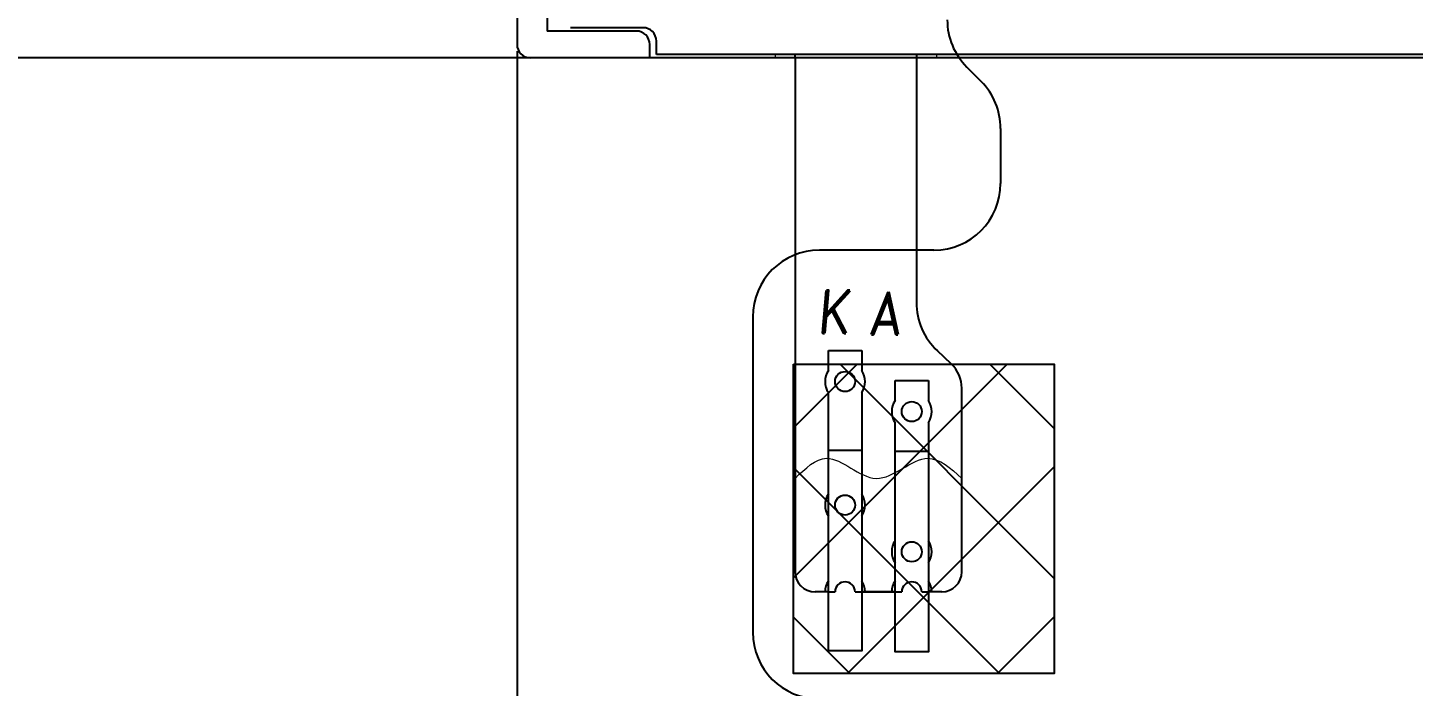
# Model space of a CAD drawing. Header units: millimetres. Extents: x 818 to 1306, y 1648 to 2013.
# Drawn here: x 931.68 to 952.45, y 1829.64 to 1839.51 of the extents above; entities that cross this region are included whole.
import ezdxf

# ---------------------------------------------------------------- set-up
doc = ezdxf.new("R2010")
doc.units = ezdxf.units.MM
doc.layers.add('3-LCD', color=4, linetype='Continuous')
doc.layers.add('FPC', color=30, linetype='Continuous')
doc.layers.add('尺寸线 DIM', color=3, linetype='Continuous', lineweight=15)
doc.styles.add('仿宋', font='')
doc.styles.add('标准', font='romand.shx', dxfattribs={"width": 0.9, "oblique": 5})
doc.styles.get('仿宋').set_extended_font_data('仿宋_GB2312')
doc.dimstyles.new('_A1.5-公差0.15', dxfattribs={"dimtxt": 1.5, "dimasz": 1.5, "dimexe": 0.5, "dimexo": 0.1, "dimgap": 0.5, "dimtad": 0, "dimdsep": 46, "dimtxsty": '仿宋', "dimcen": 1.5, "dimclrd": 7, "dimclre": 7, "dimclrt": 7, "dimadec": 0, "dimazin": 2, "dimtol": 1, "dimtp": 0.15, "dimtm": 0.15, "dimtfac": 0.6, "dimtmove": 0, "dimatfit": 3, "dimfxl": 1, "dimtolj": 1, "dimarcsym": 0})
doc.dimstyles.new('_A1.5-公差0.5', dxfattribs={"dimtxt": 1.5, "dimasz": 1.5, "dimexe": 0.5, "dimexo": 0.1, "dimgap": 0.5, "dimtad": 0, "dimdsep": 46, "dimtxsty": '仿宋', "dimcen": 1.5, "dimclrd": 7, "dimclre": 7, "dimclrt": 7, "dimadec": 0, "dimazin": 2, "dimtol": 1, "dimtp": 0.5, "dimtm": 0.5, "dimtfac": 0.6, "dimtmove": 0, "dimatfit": 3, "dimfxl": 1, "dimtolj": 1, "dimarcsym": 0})

# ---------------------------------------------------------------- blocks, each defined once
blk = doc.blocks.new('*D268')
at = {"color": 7, "lineweight": -2, "transparency": 16777216}
for p, q in [((939.393, 1908.489), (912.796, 1908.489)), ((913.296, 1906.989), (913.296, 1883)), ((913.296, 1840.559), (913.296, 1867.414)), ((939.794, 1839.059), (912.796, 1839.059))]:
    blk.add_line(p, q, dxfattribs=at)
at = {"color": 7, "transparency": 16777216}
for points in [[(913.046, 1906.989), (913.546, 1906.989), (913.296, 1908.489)], [(913.046, 1840.559), (913.546, 1840.559), (913.296, 1839.059)]]:
    blk.add_solid(points, dxfattribs=at)
at = {"layer": 'Defpoints', "color": 0, "transparency": 16777216}
for p in [(939.493, 1908.489), (913.296, 1839.059), (939.894, 1839.059)]:
    blk.add_point(p, dxfattribs=at)
at = {"color": 7, "transparency": 16777216, "insert": (913.296, 1875.207), "char_height": 1.5, "attachment_point": 5, "rotation": 90, "style": '仿宋'}
blk.add_mtext('\\A1;69.43{\\H0.9;±0.15}(BL)', dxfattribs=at)
blk = doc.blocks.new('*D283')
at = {"layer": '3-LCD', "color": 7, "lineweight": -2, "transparency": 16777216}
for p, q in [((939.115, 1839.059), (917.427, 1839.059)), ((917.927, 1837.559), (917.927, 1812.487)), ((917.927, 1780.559), (917.927, 1805.63)), ((948.555, 1779.059), (917.427, 1779.059))]:
    blk.add_line(p, q, dxfattribs=at)
at = {"layer": '3-LCD', "color": 7, "transparency": 16777216}
for points in [[(917.677, 1837.559), (918.177, 1837.559), (917.927, 1839.059)], [(917.677, 1780.559), (918.177, 1780.559), (917.927, 1779.059)]]:
    blk.add_solid(points, dxfattribs=at)
at = {"layer": 'Defpoints', "color": 0, "transparency": 16777216}
for p in [(939.215, 1839.059), (917.927, 1779.059), (948.655, 1779.059)]:
    blk.add_point(p, dxfattribs=at)
at = {"layer": '3-LCD', "color": 7, "transparency": 16777216, "insert": (917.927, 1809.059), "char_height": 1.5, "attachment_point": 5, "rotation": 90, "style": '仿宋'}
blk.add_mtext('\\A1;60{\\H0.9;±0.5}', dxfattribs=at)
blk = doc.blocks.new('*D316')
at = {"layer": '3-LCD', "color": 7, "lineweight": -2, "transparency": 16777216}
for p, q in [((939.015, 1839.159), (939.015, 1762.892)), ((948.455, 1779.159), (948.455, 1762.892)), ((939.015, 1763.392), (936.622, 1763.392)), ((946.955, 1763.392), (940.515, 1763.392))]:
    blk.add_line(p, q, dxfattribs=at)
at = {"layer": '3-LCD', "color": 7, "transparency": 16777216}
for points in [[(940.515, 1763.642), (940.515, 1763.142), (939.015, 1763.392)], [(946.955, 1763.642), (946.955, 1763.142), (948.455, 1763.392)]]:
    blk.add_solid(points, dxfattribs=at)
at = {"layer": 'Defpoints', "color": 0, "transparency": 16777216}
for p in [(939.015, 1839.259), (948.455, 1779.259), (948.455, 1763.392)]:
    blk.add_point(p, dxfattribs=at)
at = {"layer": '3-LCD', "color": 7, "transparency": 16777216, "insert": (932.122, 1763.392), "char_height": 1.5, "attachment_point": 5, "style": '仿宋'}
blk.add_mtext('\\A1;9.44{\\H0.9;±0.5}', dxfattribs=at)

msp = doc.modelspace()

# ---------------------------------------------------------------- hatches: boundary and pattern name
h = msp.add_hatch()
h.set_pattern_fill('ANSI37', color=2, scale=0.5, style=0)
h.set_pattern_definition([(45, (-1048.508, 1269.7068), (-1.122532, 1.122532), []), (135, (-1048.508, 1269.7068), (-1.122532, -1.122532), [])])
h.paths.add_polyline_path([(943.161, 1834.47), (947.068, 1834.47), (947.068, 1829.835), (943.161, 1829.835)])

# ---------------------------------------------------------------- linework, layer by layer
at = {"color": 7}
for p, q in [((939.015, 1908.289), (939.015, 1839.259)), ((939.465, 1840.464), (939.465, 1839.459)), ((940.804, 1839.459), (939.465, 1839.459)), ((963.195, 1839.059), (939.215, 1839.059))]:
    msp.add_line(p, q, dxfattribs=at)
at = {"color": 5}
for p, q in [((940.904, 1839.509), (939.815, 1839.509)), ((941.104, 1839.109), (941.104, 1839.309)), ((961.306, 1839.109), (941.104, 1839.109))]:
    msp.add_line(p, q, dxfattribs=at)
at = {"color": 1}
msp.add_line((941.004, 1839.059), (941.004, 1839.259), dxfattribs=at)
at = {"color": 3}
msp.add_line((939.822, 1839.059), (933.879, 1839.059), dxfattribs=at)
at = {"color": 32}
for p, q in [((943.183, 1839.059), (943.183, 1835.008)), ((943.183, 1839.059), (943.183, 1831.359)), ((945.003, 1839.059), (945.003, 1835.396)), ((945.526, 1834.472), (945.318, 1834.668)), ((945.683, 1831.359), (945.683, 1834.108)), ((943.683, 1831.059), (943.483, 1831.059)), ((943.683, 1831.059), (943.483, 1831.059)), ((943.683, 1831.059), (943.483, 1831.059)), ((943.683, 1831.059), (943.783, 1831.059)), ((944.083, 1831.059), (944.183, 1831.059)), ((944.183, 1831.059), (944.783, 1831.059)), ((944.183, 1831.059), (944.783, 1831.059)), ((944.683, 1831.059), (944.183, 1831.059)), ((944.683, 1831.059), (944.783, 1831.059)), ((945.083, 1831.059), (945.183, 1831.059)), ((945.383, 1831.059), (945.183, 1831.059))]:
    msp.add_line(p, q, dxfattribs=at)
at = {"color": 2}
msp.add_lwpolyline([(943.161, 1834.47), (947.068, 1834.47), (947.068, 1829.835), (943.161, 1829.835)], close=True, dxfattribs=at)
for points in [[(943.683, 1833.179), (944.183, 1833.179), (944.183, 1830.174), (943.683, 1830.174)], [(944.683, 1833.168), (945.183, 1833.168), (945.183, 1830.163), (944.683, 1830.163)]]:
    msp.add_lwpolyline(points, close=True)
at = {"color": 5}
msp.add_arc((940.904, 1839.309), 0.2, 360, 90, dxfattribs=at)
at = {"color": 1}
msp.add_arc((940.804, 1839.259), 0.2, 0, 90, dxfattribs=at)
at = {"color": 7}
msp.add_arc((939.215, 1839.259), 0.2, 180, 270, dxfattribs=at)
at = {"color": 32}
for centre, radius, start, end in [((942.683, 1839.059), 0.5, 0, 5.7392), ((945.503, 1839.059), 0.5, 174.2608, 180), ((946.003, 1835.396), 1, 180, 226.7322), ((945.183, 1834.108), 0.5, 0, 46.7322), ((943.483, 1831.359), 0.3, 180, 270), ((943.933, 1831.059), 0.15, 0, 180), ((944.933, 1831.059), 0.15, 0, 180), ((945.383, 1831.359), 0.3, 270, 0)]:
    msp.add_arc(centre, radius, start, end, dxfattribs=at)
at = {"layer": 'FPC', "color": 30, "lineweight": -3}
for p, q in [((945.972, 1838.705), (945.758, 1838.92)), ((946.265, 1837.998), (946.265, 1837.178)), ((945.265, 1836.178), (943.549, 1836.178)), ((942.549, 1835.178), (942.549, 1830.455))]:
    msp.add_line(p, q, dxfattribs=at)
at = {"layer": 'FPC'}
for p, q in [((943.683, 1834.375), (943.683, 1834.675)), ((943.683, 1834.675), (944.183, 1834.675)), ((944.183, 1834.675), (944.183, 1834.375)), ((944.683, 1833.925), (944.683, 1834.225)), ((944.683, 1834.225), (945.183, 1834.225)), ((945.183, 1834.225), (945.183, 1833.925)), ((943.683, 1832.525), (943.683, 1834.043)), ((944.183, 1834.043), (944.183, 1832.525)), ((944.683, 1831.825), (944.683, 1833.593)), ((945.183, 1833.593), (945.183, 1831.825)), ((944.183, 1832.193), (944.183, 1831.225)), ((944.083, 1831.059), (944.183, 1831.059)), ((944.183, 1831.059), (944.783, 1831.059)), ((944.183, 1831.059), (944.783, 1831.059)), ((944.683, 1831.059), (944.183, 1831.059)), ((944.683, 1831.059), (944.783, 1831.059)), ((945.083, 1831.059), (945.183, 1831.059)), ((945.383, 1831.059), (945.183, 1831.059))]:
    msp.add_line(p, q, dxfattribs=at)
for points in [[(943.683, 1831.225), (943.683, 1832.193)], [(944.683, 1831.225), (944.683, 1831.493)], [(945.183, 1831.493), (945.183, 1831.225)]]:
    msp.add_lwpolyline(points, dxfattribs=at)
for centre in [(943.933, 1834.209), (944.933, 1833.759), (943.933, 1832.359), (944.933, 1831.659)]:
    msp.add_circle(centre, 0.15, dxfattribs=at)
at = {"layer": 'FPC', "color": 30, "lineweight": -3}
for centre, start, end in [((946.465, 1839.627), 180, 225), ((945.265, 1837.998), 0, 45), ((945.265, 1837.178), 270, 0), ((943.549, 1835.178), 90, 180), ((943.549, 1830.455), 180, 270)]:
    msp.add_arc(centre, 1, start, end, dxfattribs=at)
at = {"layer": 'FPC'}
for centre, radius, start, end in [((943.933, 1834.209), 0.3, 146.4427, 213.5573), ((943.933, 1834.209), 0.3, 326.4427, 33.5573), ((944.933, 1833.759), 0.3, 146.4427, 213.5573), ((944.933, 1833.759), 0.3, 326.4427, 33.5573), ((943.933, 1832.359), 0.3, 146.4427, 213.5573), ((943.933, 1832.359), 0.3, 326.4427, 33.5573), ((944.933, 1831.659), 0.3, 146.4427, 213.5573), ((944.933, 1831.659), 0.3, 326.4427, 33.5573), ((943.933, 1831.059), 0.3, 146.4427, 180), ((943.933, 1831.059), 0.15, 0, 180), ((943.933, 1831.059), 0.3, 360, 33.5573), ((944.933, 1831.059), 0.3, 146.4427, 180), ((944.933, 1831.059), 0.15, 0, 180), ((944.933, 1831.059), 0.3, 360, 33.5573)]:
    msp.add_arc(centre, radius, start, end, dxfattribs=at)
at = {"layer": '尺寸线 DIM', "color": 0, "ltscale": 5}
for p, q in [((942.883, 1839.109), (942.883, 1839.059)), ((945.303, 1839.109), (945.303, 1839.059))]:
    msp.add_line(p, q, dxfattribs=at)
msp.add_spline([(943.183, 1832.759), (943.657, 1833.059), (944.398, 1832.759), (945.176, 1833.059), (945.683, 1832.759)], degree=3, dxfattribs=at)

# ---------------------------------------------------------------- texts
at = {"layer": '尺寸线 DIM', "color": 0, "ltscale": 5, "char_height": 0.64, "width": 0.07307, "attachment_point": 3, "style": '标准'}
for s, insert in [('K', (944.02, 1835.575)), ('A', (944.775, 1835.555))]:
    msp.add_mtext(s, dxfattribs=dict(at, insert=insert))

# ---------------------------------------------------------------- dimensions: what is measured, and where the dimension line sits
at = {"color": 3}
dim = msp.add_linear_dim(base=(913.296, 1839.059), p1=(939.493, 1908.489), p2=(939.894, 1839.059), angle=90, text='<>(BL)', dimstyle='_A1.5-公差0.15', dxfattribs=at)
dim.commit()
dim.dimension.update_dxf_attribs({"geometry": '*D268', "text_midpoint": (913.296, 1875.207), "dimtype": 160})
at = {"layer": '3-LCD'}
dim = msp.add_linear_dim(base=(948.455, 1763.392), p1=(939.015, 1839.259), p2=(948.455, 1779.259), dimstyle='_A1.5-公差0.5', dxfattribs=at)
dim.commit()
dim.dimension.update_dxf_attribs({"geometry": '*D316', "text_midpoint": (932.122, 1763.392), "dimtype": 160})
dim = msp.add_linear_dim(base=(917.927, 1779.059), p1=(939.215, 1839.059), p2=(948.655, 1779.059), angle=90, dimstyle='_A1.5-公差0.5', dxfattribs=at)
dim.commit()
dim.dimension.update_dxf_attribs({"geometry": '*D283', "text_midpoint": (917.927, 1809.059), "dimtype": 160})

doc.saveas('drawing.dxf')
